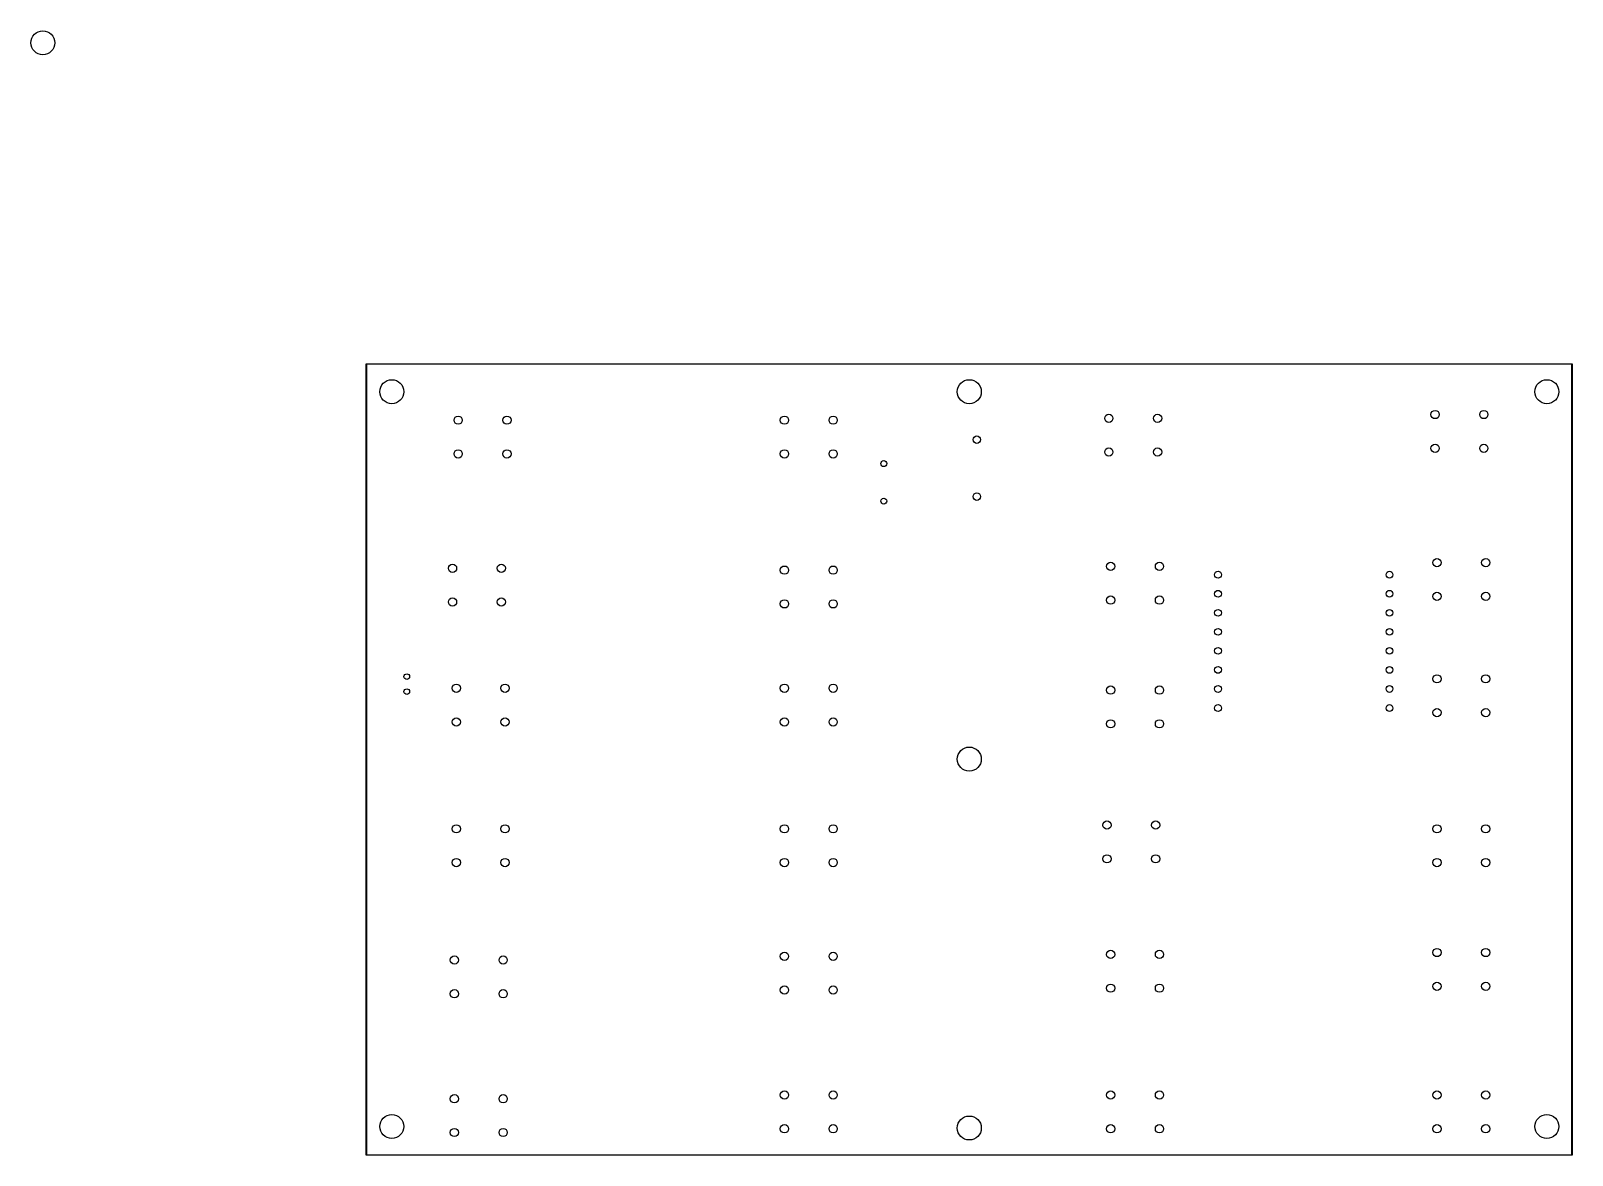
# Model space of a CAD drawing. Extents: x 2 to 207, y -152 to -2.
import ezdxf

# ---------------------------------------------------------------- set-up
doc = ezdxf.new("R2010")
doc.units = 0
doc.layers.add('BLACK', color=7, linetype='CONTINUOUS')

msp = doc.modelspace()

# ---------------------------------------------------------------- linework, layer by layer
at = {"layer": 'BLACK', "linetype": 'CONTINUOUS'}
for p, q in [((46.575, -46.3), (46.576903, -46.290433)), ((46.575, -151.8), (46.575, -46.3)), ((46.576903, -46.290433), (46.590433, -46.276903)), ((46.590433, -46.276903), (46.6, -46.275)), ((46.6, -46.275), (207.35, -46.275)), ((46.625, -46.325), (46.625, -151.775)), ((207.325, -46.325), (46.625, -46.325)), ((207.325, -151.775), (207.325, -46.325)), ((207.35, -46.275), (207.359567, -46.276903)), ((207.359567, -46.276903), (207.373097, -46.290433)), ((207.373097, -46.290433), (207.375, -46.3)), ((207.375, -46.3), (207.375, -151.8)), ((46.576903, -151.809567), (46.575, -151.8)), ((46.590433, -151.823097), (46.576903, -151.809567)), ((46.6, -151.825), (46.590433, -151.823097)), ((207.35, -151.825), (46.6, -151.825)), ((46.625, -151.775), (207.325, -151.775)), ((207.359567, -151.823097), (207.35, -151.825)), ((207.373097, -151.809567), (207.359567, -151.823097)), ((207.375, -151.8), (207.373097, -151.809567))]:
    msp.add_line(p, q, dxfattribs=at)
at = {"layer": 'BLACK'}
for centre, radius in [((3.475, -3.475), 1.6), ((3.475, -3.475), 1.599999), ((50, -50), 1.6), ((50, -50), 1.599999), ((127, -50), 1.6), ((127, -50), 1.599999), ((204, -50), 1.6), ((204, -50), 1.599999), ((58.85, -53.8), 0.55), ((58.85, -53.8), 0.55), ((65.35, -53.8), 0.55), ((65.35, -53.8), 0.55), ((102.35, -53.8), 0.55), ((102.35, -53.8), 0.55), ((108.85, -53.8), 0.55), ((108.85, -53.8), 0.55), ((145.6, -53.55), 0.55), ((145.6, -53.55), 0.55), ((152.1, -53.55), 0.55), ((152.1, -53.55), 0.55), ((189.1, -53.05), 0.55), ((189.1, -53.05), 0.55), ((195.6, -53.05), 0.55), ((195.6, -53.05), 0.55), ((128, -56.4), 0.5), ((128, -56.4), 0.5), ((145.6, -58.05), 0.55), ((145.6, -58.05), 0.55), ((152.1, -58.05), 0.55), ((152.1, -58.05), 0.55), ((189.1, -57.55), 0.55), ((189.1, -57.55), 0.55), ((195.6, -57.55), 0.55), ((195.6, -57.55), 0.55), ((58.85, -58.3), 0.55), ((58.85, -58.3), 0.55), ((65.35, -58.3), 0.55), ((65.35, -58.3), 0.55), ((102.35, -58.3), 0.55), ((102.35, -58.3), 0.55), ((108.85, -58.3), 0.55), ((108.85, -58.3), 0.55), ((115.6, -59.6), 0.4), ((115.6, -59.6), 0.4), ((128, -64), 0.5), ((128, -64), 0.5), ((115.6, -64.6), 0.4), ((115.6, -64.6), 0.4), ((58.1, -73.55), 0.55), ((58.1, -73.55), 0.55), ((64.6, -73.55), 0.55), ((64.6, -73.55), 0.55), ((102.35, -73.8), 0.55), ((102.35, -73.8), 0.55), ((108.85, -73.8), 0.55), ((108.85, -73.8), 0.55), ((145.85, -73.3), 0.55), ((145.85, -73.3), 0.55), ((152.35, -73.3), 0.55), ((152.35, -73.3), 0.55), ((160.155, -74.41), 0.45), ((160.155, -74.41), 0.45), ((183.015, -74.41), 0.45), ((183.015, -74.41), 0.45), ((189.35, -72.8), 0.55), ((189.35, -72.8), 0.55), ((195.85, -72.8), 0.55), ((195.85, -72.8), 0.55), ((58.1, -78.05), 0.55), ((58.1, -78.05), 0.55), ((64.6, -78.05), 0.55), ((64.6, -78.05), 0.55), ((102.35, -78.3), 0.55), ((102.35, -78.3), 0.55), ((108.85, -78.3), 0.55), ((108.85, -78.3), 0.55), ((145.85, -77.8), 0.55), ((145.85, -77.8), 0.55), ((152.35, -77.8), 0.55), ((152.35, -77.8), 0.55), ((160.155, -76.95), 0.45), ((160.155, -76.95), 0.45), ((183.015, -76.95), 0.45), ((183.015, -76.95), 0.45), ((189.35, -77.3), 0.55), ((189.35, -77.3), 0.55), ((195.85, -77.3), 0.55), ((195.85, -77.3), 0.55), ((160.155, -79.49), 0.45), ((160.155, -79.49), 0.45), ((183.015, -79.49), 0.45), ((183.015, -79.49), 0.45), ((160.155, -82.03), 0.45), ((160.155, -82.03), 0.45), ((183.015, -82.03), 0.45), ((183.015, -82.03), 0.45), ((160.155, -84.57), 0.45), ((160.155, -84.57), 0.45), ((183.015, -84.57), 0.45), ((183.015, -84.57), 0.45), ((52, -88), 0.375), ((52, -88), 0.375), ((160.155, -87.11), 0.45), ((160.155, -87.11), 0.45), ((183.015, -87.11), 0.45), ((183.015, -87.11), 0.45), ((189.35, -88.3), 0.55), ((189.35, -88.3), 0.55), ((195.85, -88.3), 0.55), ((195.85, -88.3), 0.55), ((52, -90), 0.375), ((52, -90), 0.375), ((58.6, -89.55), 0.55), ((58.6, -89.55), 0.55), ((65.1, -89.55), 0.55), ((65.1, -89.55), 0.55), ((102.35, -89.55), 0.55), ((102.35, -89.55), 0.55), ((108.85, -89.55), 0.55), ((108.85, -89.55), 0.55), ((145.85, -89.8), 0.55), ((145.85, -89.8), 0.55), ((152.35, -89.8), 0.55), ((152.35, -89.8), 0.55), ((160.155, -89.65), 0.45), ((160.155, -89.65), 0.45), ((183.015, -89.65), 0.45), ((183.015, -89.65), 0.45), ((160.155, -92.19), 0.45), ((160.155, -92.19), 0.45), ((183.015, -92.19), 0.45), ((183.015, -92.19), 0.45), ((189.35, -92.8), 0.55), ((189.35, -92.8), 0.55), ((195.85, -92.8), 0.55), ((195.85, -92.8), 0.55), ((58.6, -94.05), 0.55), ((58.6, -94.05), 0.55), ((65.1, -94.05), 0.55), ((65.1, -94.05), 0.55), ((102.35, -94.05), 0.55), ((102.35, -94.05), 0.55), ((108.85, -94.05), 0.55), ((108.85, -94.05), 0.55), ((145.85, -94.3), 0.55), ((145.85, -94.3), 0.55), ((152.35, -94.3), 0.55), ((152.35, -94.3), 0.55), ((127, -99), 1.6), ((127, -99), 1.599999), ((58.6, -108.3), 0.55), ((58.6, -108.3), 0.55), ((65.1, -108.3), 0.55), ((65.1, -108.3), 0.55), ((102.35, -108.3), 0.55), ((102.35, -108.3), 0.55), ((108.85, -108.3), 0.55), ((108.85, -108.3), 0.55), ((145.35, -107.8), 0.55), ((145.35, -107.8), 0.55), ((151.85, -107.8), 0.55), ((151.85, -107.8), 0.55), ((189.35, -108.3), 0.55), ((189.35, -108.3), 0.55), ((195.85, -108.3), 0.55), ((195.85, -108.3), 0.55), ((58.6, -112.8), 0.55), ((58.6, -112.8), 0.55), ((65.1, -112.8), 0.55), ((65.1, -112.8), 0.55), ((102.35, -112.8), 0.55), ((102.35, -112.8), 0.55), ((108.85, -112.8), 0.55), ((108.85, -112.8), 0.55), ((145.35, -112.3), 0.55), ((145.35, -112.3), 0.55), ((151.85, -112.3), 0.55), ((151.85, -112.3), 0.55), ((189.35, -112.8), 0.55), ((189.35, -112.8), 0.55), ((195.85, -112.8), 0.55), ((195.85, -112.8), 0.55), ((58.35, -125.8), 0.55), ((58.35, -125.8), 0.55), ((64.85, -125.8), 0.55), ((64.85, -125.8), 0.55), ((102.35, -125.3), 0.55), ((102.35, -125.3), 0.55), ((108.85, -125.3), 0.55), ((108.85, -125.3), 0.55), ((145.85, -125.05), 0.55), ((145.85, -125.05), 0.55), ((152.35, -125.05), 0.55), ((152.35, -125.05), 0.55), ((189.35, -124.8), 0.55), ((189.35, -124.8), 0.55), ((195.85, -124.8), 0.55), ((195.85, -124.8), 0.55), ((102.35, -129.8), 0.55), ((102.35, -129.8), 0.55), ((108.85, -129.8), 0.55), ((108.85, -129.8), 0.55), ((145.85, -129.55), 0.55), ((145.85, -129.55), 0.55), ((152.35, -129.55), 0.55), ((152.35, -129.55), 0.55), ((189.35, -129.3), 0.55), ((189.35, -129.3), 0.55), ((195.85, -129.3), 0.55), ((195.85, -129.3), 0.55), ((58.35, -130.3), 0.55), ((58.35, -130.3), 0.55), ((64.85, -130.3), 0.55), ((64.85, -130.3), 0.55), ((58.35, -144.3), 0.55), ((58.35, -144.3), 0.55), ((64.85, -144.3), 0.55), ((64.85, -144.3), 0.55), ((102.35, -143.8), 0.55), ((102.35, -143.8), 0.55), ((108.85, -143.8), 0.55), ((108.85, -143.8), 0.55), ((145.85, -143.8), 0.55), ((145.85, -143.8), 0.55), ((152.35, -143.8), 0.55), ((152.35, -143.8), 0.55), ((189.35, -143.8), 0.55), ((189.35, -143.8), 0.55), ((195.85, -143.8), 0.55), ((195.85, -143.8), 0.55), ((50, -148), 1.6), ((50, -148), 1.599999), ((102.35, -148.3), 0.55), ((102.35, -148.3), 0.55), ((108.85, -148.3), 0.55), ((108.85, -148.3), 0.55), ((127, -148.2), 1.6), ((127, -148.2), 1.599999), ((145.85, -148.3), 0.55), ((145.85, -148.3), 0.55), ((152.35, -148.3), 0.55), ((152.35, -148.3), 0.55), ((189.35, -148.3), 0.55), ((189.35, -148.3), 0.55), ((195.85, -148.3), 0.55), ((195.85, -148.3), 0.55), ((204, -148), 1.6), ((204, -148), 1.599999), ((58.35, -148.8), 0.55), ((58.35, -148.8), 0.55), ((64.85, -148.8), 0.55), ((64.85, -148.8), 0.55)]:
    msp.add_circle(centre, radius, dxfattribs=at)

doc.saveas('drawing.dxf')
